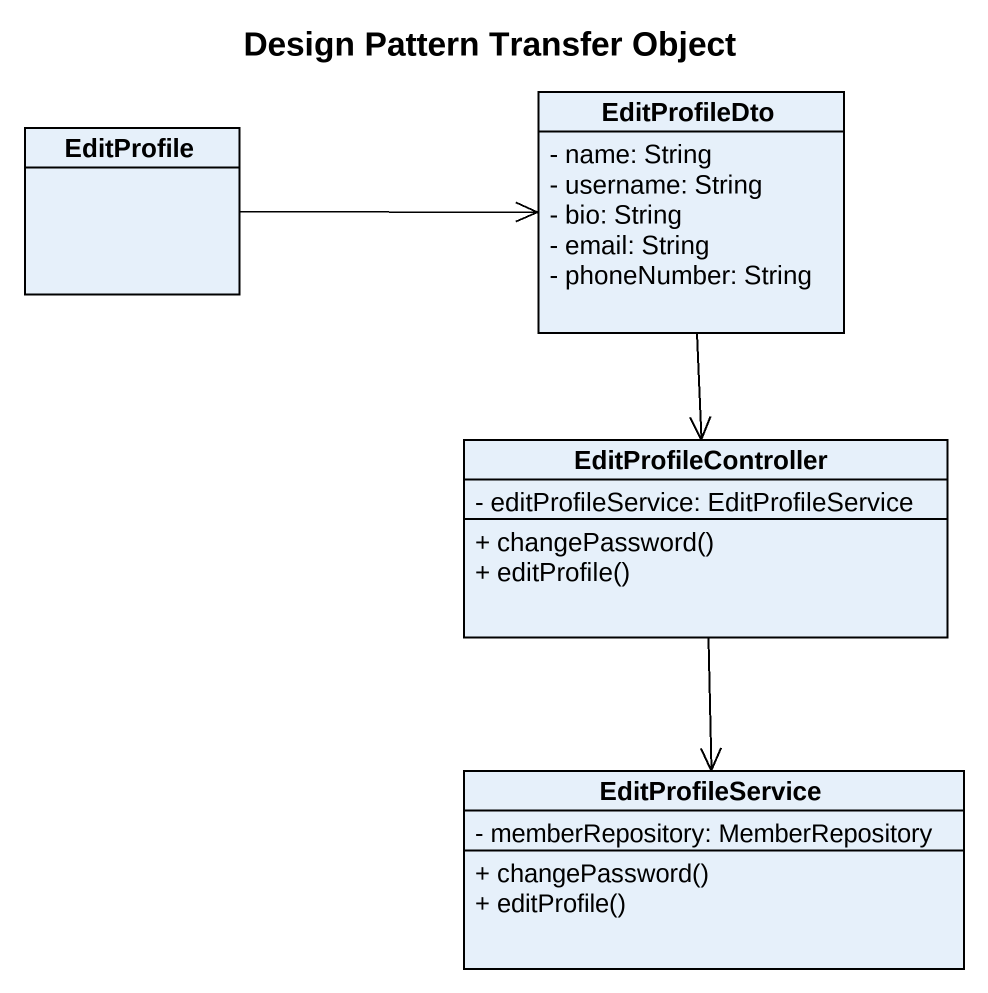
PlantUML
@startuml
title Design Pattern Transfer Object
hide circle
hide empty members
skinparam classAttributeIconSize 0
class EditProfile
class EditProfileDto {
  - name: String
  - username: String
  - bio: String
  - email: String
  - phoneNumber: String
}
class EditProfileController {
  - editProfileService: EditProfileService
  + changePassword()
  + editProfile()
}
class EditProfileService {
  - memberRepository: MemberRepository
  + changePassword()
  + editProfile()
}
EditProfile -right-> EditProfileDto
EditProfileDto --> EditProfileController
EditProfileController --> EditProfileService
@enduml
